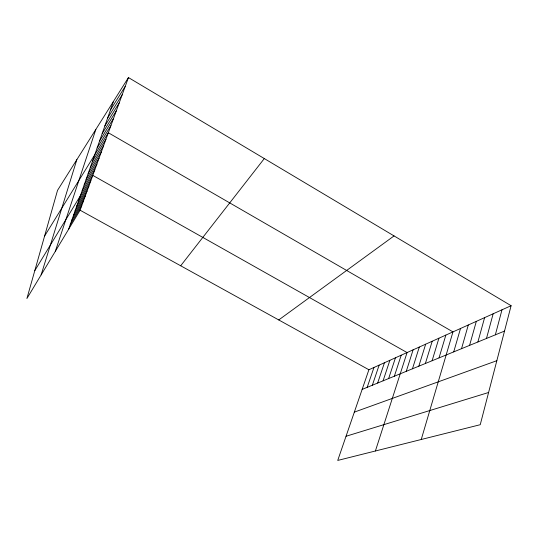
<?xml version="1.0" encoding="UTF-8"?>
<svg xmlns="http://www.w3.org/2000/svg" width="538" height="538" viewBox="0 0 538 538"><rect width="100%" height="100%" fill="white"/><g stroke="black" fill="none" stroke-linecap="round" stroke-linejoin="round"><path stroke-width="0.81" d="M511.1 305.705L480.239 424.704L337.729 460.434L368.9 369.747L511.1 305.705L128.447 77.566L57.526 190.365L26.9 298.523L80.095 210.217L128.447 77.566M495.35 334.831L501.981 309.814M486.48 338.463L493.151 313.788M477.892 341.98L484.603 317.642M469.58 345.389L476.325 321.368M461.53 348.685L468.295 324.986M453.722 351.886L460.515 328.489M421.247 439.492L452.962 331.892L108.333 132.751L44.593 236.041M439.028 357.905L445.847 335.093M432.101 360.742L438.927 338.207M425.37 363.5L432.202 341.24M41.13 274.898L76.86 159.611M418.82 366.183L425.659 344.185M412.458 368.792L419.297 347.05M406.264 371.328L413.103 349.841M375.396 450.992L407.071 352.558L92.792 175.381L34.788 270.654M394.361 376.203L401.193 355.208M388.644 378.544L395.464 357.783M55.306 251.367L95.851 129.409M383.076 380.83L389.882 360.299M377.642 383.056L384.441 362.746M372.35 385.221L379.135 365.141M367.185 387.34L373.957 367.467M68.615 229.275L113.444 101.426M70.155 224.884L81.763 205.637M75.031 210.97L87.055 191.131M73.363 215.738L85.239 196.094M71.736 220.372L83.477 200.93M78.521 201.024L90.828 180.775M76.752 206.067L88.911 186.027M82.213 190.492L94.823 169.82M86.134 179.315L99.053 158.206M84.143 184.991L96.907 164.097M90.297 167.439L103.552 145.872M88.185 173.471L101.265 152.133M92.482 161.212L105.905 139.416M97.136 147.943L110.915 125.657M102.186 133.532L116.356 110.741M99.617 140.862L113.592 118.326M104.849 125.932L119.221 102.886M107.613 118.064L122.187 94.749M110.472 109.9L125.26 86.315M180.687 265.779L264.306 158.562M278.738 319.942L394.051 235.92M362.148 389.404L504.523 331.072M354.334 412.121L496.843 360.689M346.042 436.264L488.591 392.498M80.095 210.217L368.9 369.747"/></g></svg>
